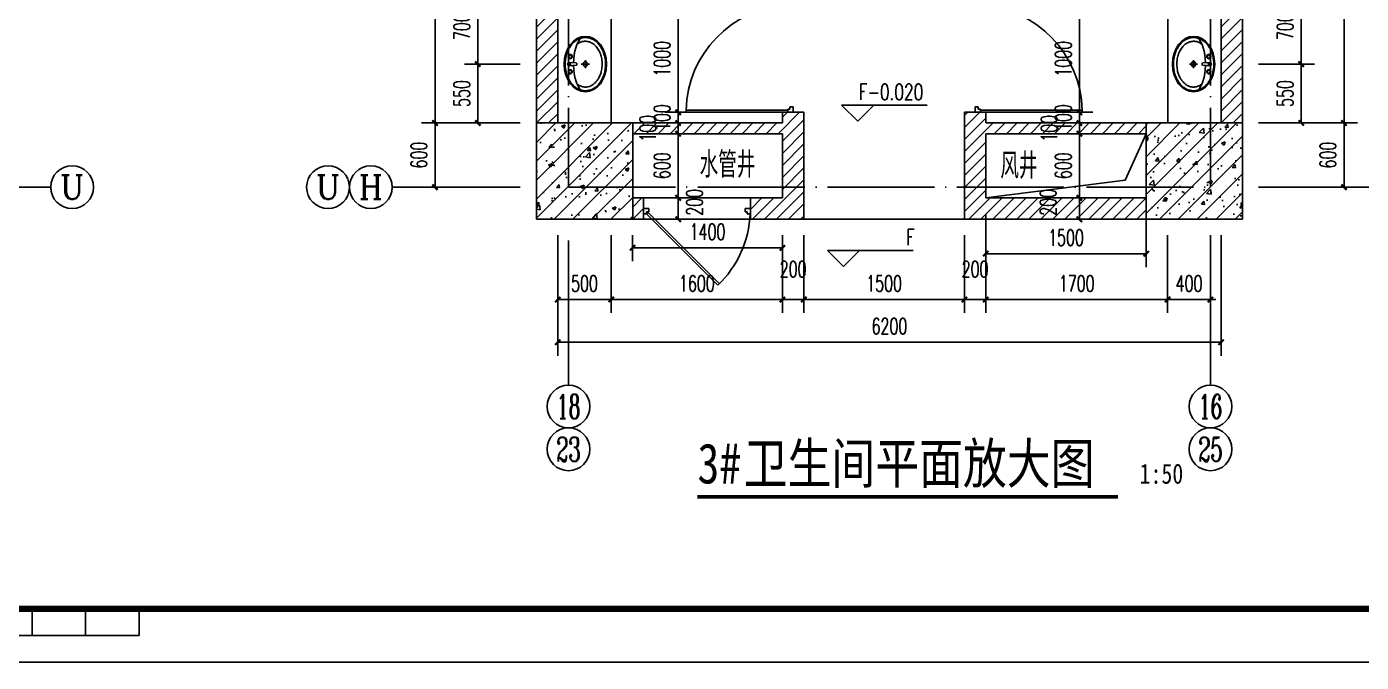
# Model space of a CAD drawing. Extents: x 307762 to 522490, y -326758 to -245675.
# Drawn here: x 348908 to 361381, y -323647 to -317706 of the extents above; entities that cross this region are included whole.
import ezdxf
from ezdxf.enums import TextEntityAlignment as Align

# ---------------------------------------------------------------- set-up
doc = ezdxf.new("R2010")
doc.units = 0
doc.header["$LTSCALE"] = 1000
doc.header["$MEASUREMENT"] = 0
doc.linetypes.add('DOTE', pattern=[2.42, 2, -0.2, 0.02, -0.2])
doc.layers.get('0').update_dxf_attribs({"linetype": 'CONTINUOUS'})
doc.layers.get('Defpoints').update_dxf_attribs({"color": 6, "linetype": 'CONTINUOUS'})
for name, color, linetype in [('A-卫生间', 173, 'CONTINUOUS'), ('A-墙线', 2, 'CONTINUOUS'), ('A-门', 167, 'CONTINUOUS'), ('AXIS', 3, 'CONTINUOUS'), ('AXIS_TEXT', 7, 'CONTINUOUS'), ('COLUMN', 2, 'CONTINUOUS'), ('DIM_ELEV', 3, 'CONTINUOUS'), ('DIM_SYMB', 3, 'CONTINUOUS'), ('DOTE', 1, 'DOTE'), ('PUB_DIM', 3, 'CONTINUOUS'), ('PUB_HATCH', 250, 'CONTINUOUS'), ('PUB_TEXT', 7, 'CONTINUOUS'), ('图框', 85, 'CONTINUOUS'), ('洞口线', 207, 'CONTINUOUS')]:
    doc.layers.add(name, color=color, linetype=linetype)
doc.styles.add('_TCH_AXIS', font='COMPLEX', dxfattribs={"bigfont": 'GBCBIG'})
doc.styles.add('_TCH_DIM', font='SIMPLEX', dxfattribs={"bigfont": 'GBCBIG'})
doc.styles.add('COMPLEX', font='COMPLEX')
doc.styles.add('DIM_FONT', font='SIMPLEX.shx', dxfattribs={"width": 0.65})
doc.styles.add('HT', font='simhei.ttf', dxfattribs={"width": 0.8})
doc.dimstyles.new('DIMN50', dxfattribs={"dimscale": 0.5, "dimtxt": 300, "dimasz": 100, "dimexe": 250, "dimexo": 300, "dimgap": 150, "dimtad": 1, "dimdec": 0, "dimzin": 0, "dimdsep": 46, "dimtxsty": 'DIM_FONT', "dimblk": 'ARCHTICK', "dimcen": 0.09, "dimclrt": 7, "dimazin": 2, "dimtfac": 1, "dimtdec": 0, "dimtix": 1, "dimtmove": 2, "dimatfit": 3, "dimfxl": 0, "dimtolj": 1, "dimtzin": 0, "dimarcsym": 0})
pattern_1 = [(45, (0, 0), (-88.388348, 88.388348), []), (50, (0, 0), (358.6301, -31.37607), [37.5, -412.5]), (355, (0, 0), (-69.37567, 376.09607), [30, -330]), (100.4514, (29.9, -2.6), (289.2547, 344.71977), [31.8701, -350.57106]), (46.1842, (0, 100), (533.62052, -82.7595), [56.25, -618.75]), (96.6356, (44.47, 93.1), (467.33135, 487.05894), [47.80514, -525.8565]), (351.1842, (0, 100), (467.331, 487.0593), [45, -495]), (21, (50, 75), (298.45353, -201.30945), [37.5, -412.5]), (326, (50, 75), (121.65767, 362.57502), [30, -330]), (71.4514, (74.87, 58.22), (420.11131, 161.26525), [31.8701, -350.57106]), (37.5, (0, 0), (6.079928, 166.446927), [0, -326, 0, -335, 0, -331.25]), (7.5, (0, 0), (131.53477, 197.205856), [0, -191, 0, -318.5, 0, -126.25]), (327.5, (-111.5, 0), (266.911218, -11.277436), [0, -125, 0, -390, 0, -517.5]), (317.5, (-161.5, 0), (291.59308, 50.05249), [0, -162.5, 0, -259, 0, -367.5])]

# ---------------------------------------------------------------- blocks, each defined once
blk = doc.blocks.new('m1000')
at = {"layer": 'A-墙线'}
for p, q in [((0, 0), (0, 200)), ((1000, 0), (1000, 200))]:
    blk.add_line(p, q, dxfattribs=at)
at = {"layer": 'A-门'}
for p, q in [((0, 1100), (0, 100)), ((0, 1100), (20, 1100)), ((20, 1100), (20, 150)), ((0, 150), (30, 150)), ((30, 150), (30, 130)), ((30, 130), (50, 130)), ((50, 130), (50, 100)), ((950, 130), (950, 100)), ((970, 130), (950, 130)), ((970, 150), (970, 130)), ((1000, 150), (970, 150)), ((1000, 150), (1000, 100)), ((0, 100), (50, 100)), ((1000, 100), (950, 100))]:
    blk.add_line(p, q, dxfattribs=at)
blk.add_arc((0, 100), 1000, 2.866, 88.854, dxfattribs=at)
blk = doc.blocks.new('手盆')
at = {"layer": 'A-卫生间'}
for p, q in [((113, 12), (46, 16)), ((160, 0), (235, 0)), ((198, -37), (198, 38)), ((113, -11), (46, -16))]:
    blk.add_line(p, q, dxfattribs=at)
for centre, major_axis, ratio, start_param, end_param in [((198, 0), (0, 259), 0.763797, 3.141593, 9.424778), ((194, 0), (0, 259), 0.413212, 0.351725, 1.519021), ((106, 0), (0, 13.9), 0.9, 3.760941, 5.663837), ((194, 0), (0, 259), 0.413212, 1.620217, 2.789865)]:
    blk.add_ellipse(centre, major_axis=major_axis, ratio=ratio, start_param=start_param, end_param=end_param, dxfattribs=at)
for centre, major_axis in [((46, 0), (0, 15.8)), ((56, 71), (0, 20.6)), ((56, 71), (0, 15.6)), ((198, 0), (0, 23.4)), ((56, -71), (0, 20.6)), ((56, -71), (0, 15.6))]:
    blk.add_ellipse(centre, major_axis=major_axis, ratio=0.9, dxfattribs=at)
for points, knots in [([(198, -249), (204, -249), (211, -249), (228, -246), (239, -243), (260, -236), (270, -231), (290, -218), (299, -211), (317, -194), (325, -185), (340, -164), (347, -153), (360, -129), (365, -116), (374, -90), (378, -76), (383, -48), (385, -34), (387, -5), (387, 9), (385, 38), (383, 52), (377, 80), (373, 94), (364, 120), (358, 133), (345, 156), (338, 167), (323, 187), (314, 197), (296, 213), (287, 220), (267, 232), (257, 237), (236, 244), (225, 247), (204, 249), (193, 249), (171, 247), (161, 245), (140, 237), (129, 232), (110, 221), (100, 213), (82, 197), (74, 188), (58, 168), (51, 157), (38, 133), (32, 121), (23, 95), (19, 81), (13, 53), (11, 39), (9, 10), (9, -4), (10, -33), (12, -47), (18, -75), (21, -89), (30, -115), (36, -128), (48, -152), (55, -163), (70, -184), (78, -193), (96, -210), (105, -218), (125, -230), (135, -235), (156, -243), (167, -246), (184, -249), (191, -249), (198, -249)], [0, 0, 0, 0, 0.105369, 0.105369, 0.278747, 0.278747, 0.452125, 0.452125, 0.625504, 0.625504, 0.798882, 0.798882, 0.97226, 0.97226, 1.145639, 1.145639, 1.319017, 1.319017, 1.492395, 1.492395, 1.665774, 1.665774, 1.839152, 1.839152, 2.01253, 2.01253, 2.185909, 2.185909, 2.359287, 2.359287, 2.532665, 2.532665, 2.706044, 2.706044, 2.879422, 2.879422, 3.0528, 3.0528, 3.226179, 3.226179, 3.399557, 3.399557, 3.572935, 3.572935, 3.746313, 3.746313, 3.919692, 3.919692, 4.09307, 4.09307, 4.266448, 4.266448, 4.439827, 4.439827, 4.613205, 4.613205, 4.786583, 4.786583, 4.959962, 4.959962, 5.13334, 5.13334, 5.306718, 5.306718, 5.480097, 5.480097, 5.653475, 5.653475, 5.826853, 5.826853, 6.000232, 6.000232, 6.17361, 6.17361, 6.283185, 6.283185, 6.283185, 6.283185]), ([(119, -185), (121, -187), (123, -188), (130, -193), (135, -196), (146, -202), (152, -205), (163, -209), (169, -210), (180, -213), (186, -214), (194, -214), (196, -214), (198, -214), (204, -214), (209, -214), (222, -212), (229, -210), (241, -206), (245, -204), (254, -200), (259, -197), (269, -191), (275, -187), (286, -178), (291, -173), (300, -162), (304, -158), (314, -145), (319, -137), (327, -123), (329, -118), (334, -107), (336, -101), (341, -89), (343, -83), (346, -71), (348, -64), (351, -49), (352, -40), (354, -22), (355, -13), (355, 5), (355, 14), (354, 32), (352, 41), (349, 58), (348, 66), (343, 81), (341, 89), (335, 104), (332, 111), (326, 125), (322, 132), (314, 144), (310, 150), (301, 162), (296, 167), (287, 177), (281, 181), (272, 189), (267, 192), (256, 199), (250, 202), (238, 207), (233, 209), (223, 211), (217, 212), (205, 214), (198, 214), (186, 213), (181, 213), (171, 211), (166, 210), (151, 205), (141, 200), (128, 191), (123, 188), (119, 185)], [5.740897, 5.740897, 5.740897, 5.740897, 5.780874, 5.780874, 5.896829, 5.896829, 6.012784, 6.012784, 6.128739, 6.128739, 6.240697, 6.240697, 6.283185, 6.283185, 6.283185, 6.399826, 6.399826, 6.5409, 6.5409, 6.634, 6.634, 6.7271, 6.7271, 6.852188, 6.852188, 6.977276, 6.977276, 7.077377, 7.077377, 7.229977, 7.229977, 7.317389, 7.317389, 7.404801, 7.404801, 7.497094, 7.497094, 7.589386, 7.589386, 7.712334, 7.712334, 7.835281, 7.835281, 7.958228, 7.958228, 8.081175, 8.081175, 8.194983, 8.194983, 8.30879, 8.30879, 8.422598, 8.422598, 8.537599, 8.537599, 8.6526, 8.6526, 8.767602, 8.767602, 8.884432, 8.884432, 8.982435, 8.982435, 9.119467, 9.119467, 9.224191, 9.224191, 9.328914, 9.328914, 9.470087, 9.470087, 9.571187, 9.571187, 9.672288, 9.672288, 9.874489, 9.874489, 9.967059, 9.967059, 9.967059, 9.967059])]:
    blk.add_open_spline(points, degree=3, knots=knots, dxfattribs=at)
blk.add_point((46, 0), dxfattribs=at)
blk = doc.blocks.new('bfm01')
at = {"layer": 'A-墙线'}
for p, q in [((-200, 0), (0, 0)), ((-200, -1000), (0, -1000))]:
    blk.add_line(p, q, dxfattribs=at)
at = {"layer": 'A-门'}
for p, q in [((-200, -1000), (-200, 0)), ((-100, 0), (-100, -50)), ((-70, -50), (-100, -50)), ((-50, -30), (-70, -30)), ((-70, -30), (-70, -50)), ((-64, -44), (-50, -30)), ((-64, -44), (603, -711)), ((-50, 0), (-50, -30)), ((-50, -30), (617, -697)), ((0, 0), (0, -1000)), ((-70, -950), (-100, -950)), ((-100, -1000), (-100, -950)), ((-70, -970), (-70, -950)), ((-50, -970), (-70, -970)), ((-50, -1000), (-50, -970)), ((-50, -1000), (-100, -1000))]:
    blk.add_line(p, q, dxfattribs=at)
blk.add_arc((-100, 0), 1000, 272.866, 315.8103, dxfattribs=at)
blk = doc.blocks.new('TJAD_TK_A1')
at = {"layer": '图框'}
for p, q in [((950.88, 361.45), (950.88, 366.45)), ((960.88, 361.45), (960.88, 366.45)), ((970.88, 361.45), (970.88, 366.45)), ((870.88, 361.45), (970.88, 361.45)), ((500.38, 356.45), (1341.38, 356.45))]:
    blk.add_line(p, q, dxfattribs=at)
at = {"layer": '图框', "const_width": 1.2}
blk.add_lwpolyline([(1331.38, 940.45), (525.38, 940.45), (525.38, 366.45), (1331.38, 366.45)], close=True, dxfattribs=at)
blk = doc.blocks.new('_ArchTick')
at = {"color": 0, "linetype": 'ByBlock', "const_width": 0.4}
blk.add_lwpolyline([(-0.5, -0.5), (0.5, 0.5)], dxfattribs=at)
blk = doc.blocks.new('*D310')
at = {"layer": 'Defpoints', "color": 0}
for p in [(357871, -319306), (359371, -319306), (359371, -319828)]:
    blk.add_point(p, dxfattribs=at)
at = {"layer": 'PUB_DIM', "color": 0, "lineweight": -2}
for p, q in [((357871, -319456), (357871, -319953)), ((359371, -319456), (359371, -319953)), ((357871, -319828), (359371, -319828))]:
    blk.add_line(p, q, dxfattribs=at)
at = {"layer": 'PUB_DIM', "color": 0, "lineweight": -2, "xscale": 50, "yscale": 50, "zscale": 50, "rotation": 180}
blk.add_blockref('_ArchTick', (357871, -319828), dxfattribs=at)
at = {"layer": 'PUB_DIM', "color": 0, "lineweight": -2, "xscale": 50, "yscale": 50, "zscale": 50}
blk.add_blockref('_ArchTick', (359371, -319828), dxfattribs=at)
at = {"layer": 'PUB_DIM', "color": 7, "insert": (358621, -319678), "char_height": 150, "attachment_point": 5, "style": 'DIM_FONT'}
blk.add_mtext('\\A1;1500', dxfattribs=at)
blk = doc.blocks.new('*D311')
at = {"layer": 'Defpoints', "color": 0}
for p in [(354571, -319506), (355971, -319506), (355971, -319773)]:
    blk.add_point(p, dxfattribs=at)
at = {"layer": 'PUB_DIM', "color": 0, "lineweight": -2}
for p, q in [((354571, -319656), (354571, -319898)), ((355971, -319656), (355971, -319898)), ((354571, -319773), (355971, -319773))]:
    blk.add_line(p, q, dxfattribs=at)
at = {"layer": 'PUB_DIM', "color": 0, "lineweight": -2, "xscale": 50, "yscale": 50, "zscale": 50, "rotation": 180}
blk.add_blockref('_ArchTick', (354571, -319773), dxfattribs=at)
at = {"layer": 'PUB_DIM', "color": 0, "lineweight": -2, "xscale": 50, "yscale": 50, "zscale": 50}
blk.add_blockref('_ArchTick', (355971, -319773), dxfattribs=at)
at = {"layer": 'PUB_DIM', "color": 7, "insert": (355271, -319623), "char_height": 150, "attachment_point": 5, "style": 'DIM_FONT'}
blk.add_mtext('\\A1;1400', dxfattribs=at)
blk = doc.blocks.new('*D324')
at = {"layer": 'AXIS', "color": 0, "lineweight": -2}
for p, q in [((353521, -317356), (352999, -317356)), ((353124, -318056), (353124, -317356)), ((353521, -318056), (352999, -318056))]:
    blk.add_line(p, q, dxfattribs=at)
at = {"layer": 'Defpoints', "color": 0}
for p in [(353124, -317356), (353671, -317356), (353671, -318056)]:
    blk.add_point(p, dxfattribs=at)
at = {"layer": 'AXIS', "color": 0, "lineweight": -2, "xscale": 50, "yscale": 50, "zscale": 50}
for p, rotation in [((353124, -317356), 90), ((353124, -318056), 270)]:
    blk.add_blockref('_ArchTick', p, dxfattribs=dict(at, rotation=rotation))
at = {"layer": 'AXIS', "color": 7, "insert": (352974, -317706), "char_height": 150, "attachment_point": 5, "rotation": 90, "style": 'DIM_FONT'}
blk.add_mtext('\\A1;700', dxfattribs=at)
blk = doc.blocks.new('*D325')
at = {"layer": 'AXIS', "color": 0, "lineweight": -2}
for p, q in [((353521, -318056), (352999, -318056)), ((353124, -318606), (353124, -318056)), ((353521, -318606), (352999, -318606))]:
    blk.add_line(p, q, dxfattribs=at)
at = {"layer": 'Defpoints', "color": 0}
for p in [(353124, -318056), (353671, -318056), (353671, -318606)]:
    blk.add_point(p, dxfattribs=at)
at = {"layer": 'AXIS', "color": 0, "lineweight": -2, "xscale": 50, "yscale": 50, "zscale": 50}
for p, rotation in [((353124, -318056), 90), ((353124, -318606), 270)]:
    blk.add_blockref('_ArchTick', p, dxfattribs=dict(at, rotation=rotation))
at = {"layer": 'AXIS', "color": 7, "insert": (352974, -318331), "char_height": 150, "attachment_point": 5, "rotation": 90, "style": 'DIM_FONT'}
blk.add_mtext('\\A1;550', dxfattribs=at)
blk = doc.blocks.new('*D445')
at = {"layer": 'Defpoints', "color": 0}
for p in [(354996, -319306), (355971, -319306), (355971, -319506)]:
    blk.add_point(p, dxfattribs=at)
at = {"layer": 'PUB_DIM', "color": 0, "lineweight": -2}
for p, q in [((355821, -319306), (354871, -319306)), ((354996, -319506), (354996, -319306)), ((355821, -319506), (354871, -319506))]:
    blk.add_line(p, q, dxfattribs=at)
at = {"layer": 'PUB_DIM', "color": 0, "lineweight": -2, "xscale": 50, "yscale": 50, "zscale": 50}
for p, rotation in [((354996, -319306), 90), ((354996, -319506), 270)]:
    blk.add_blockref('_ArchTick', p, dxfattribs=dict(at, rotation=rotation))
at = {"layer": 'PUB_DIM', "color": 7, "insert": (355149, -319348), "char_height": 150, "attachment_point": 5, "rotation": 90, "style": 'DIM_FONT'}
blk.add_mtext('\\A1;200', dxfattribs=at)
blk = doc.blocks.new('*D446')
at = {"layer": 'Defpoints', "color": 0}
for p in [(354996, -318706), (355971, -318706), (355971, -319306)]:
    blk.add_point(p, dxfattribs=at)
at = {"layer": 'PUB_DIM', "color": 0, "lineweight": -2}
for p, q in [((355821, -318706), (354871, -318706)), ((354996, -319306), (354996, -318706)), ((355821, -319306), (354871, -319306))]:
    blk.add_line(p, q, dxfattribs=at)
at = {"layer": 'PUB_DIM', "color": 0, "lineweight": -2, "xscale": 50, "yscale": 50, "zscale": 50}
for p, rotation in [((354996, -318706), 90), ((354996, -319306), 270)]:
    blk.add_blockref('_ArchTick', p, dxfattribs=dict(at, rotation=rotation))
at = {"layer": 'PUB_DIM', "color": 7, "insert": (354846, -319006), "char_height": 150, "attachment_point": 5, "rotation": 90, "style": 'DIM_FONT'}
blk.add_mtext('\\A1;600', dxfattribs=at)
blk = doc.blocks.new('*D447')
at = {"layer": 'Defpoints', "color": 0}
for p in [(354996, -318606), (355971, -318606), (355971, -318706)]:
    blk.add_point(p, dxfattribs=at)
at = {"layer": 'PUB_DIM', "color": 0, "lineweight": -2}
for p, q in [((355821, -318606), (354871, -318606)), ((354996, -318606), (354996, -318556)), ((354996, -318706), (354996, -318606)), ((355821, -318706), (354871, -318706)), ((354996, -318706), (354996, -318756))]:
    blk.add_line(p, q, dxfattribs=at)
at = {"layer": 'PUB_DIM', "color": 0, "lineweight": -2, "xscale": 50, "yscale": 50, "zscale": 50}
for p, rotation in [((354996, -318606), 270), ((354996, -318706), 90)]:
    blk.add_blockref('_ArchTick', p, dxfattribs=dict(at, rotation=rotation))
at = {"layer": 'PUB_DIM', "color": 7, "insert": (354713, -318656), "char_height": 150, "attachment_point": 5, "rotation": 90, "style": 'DIM_FONT'}
blk.add_mtext('\\A1;100', dxfattribs=at)
blk = doc.blocks.new('*D448')
at = {"layer": 'Defpoints', "color": 0}
for p in [(354996, -318506), (355971, -318506), (355971, -318606)]:
    blk.add_point(p, dxfattribs=at)
at = {"layer": 'PUB_DIM', "color": 0, "lineweight": -2}
for p, q in [((355821, -318506), (354871, -318506)), ((354996, -318506), (354996, -318456)), ((354996, -318606), (354996, -318506)), ((355821, -318606), (354871, -318606)), ((354996, -318606), (354996, -318656))]:
    blk.add_line(p, q, dxfattribs=at)
at = {"layer": 'PUB_DIM', "color": 0, "lineweight": -2, "xscale": 50, "yscale": 50, "zscale": 50}
for p, rotation in [((354996, -318506), 270), ((354996, -318606), 90)]:
    blk.add_blockref('_ArchTick', p, dxfattribs=dict(at, rotation=rotation))
at = {"layer": 'PUB_DIM', "color": 7, "insert": (354846, -318556), "char_height": 150, "attachment_point": 5, "rotation": 90, "style": 'DIM_FONT'}
blk.add_mtext('\\A1;100', dxfattribs=at)
blk = doc.blocks.new('*D449')
at = {"layer": 'Defpoints', "color": 0}
for p in [(354996, -317506), (355971, -317506), (355971, -318506)]:
    blk.add_point(p, dxfattribs=at)
at = {"layer": 'PUB_DIM', "color": 0, "lineweight": -2}
for p, q in [((355821, -317506), (354871, -317506)), ((354996, -318506), (354996, -317506)), ((355821, -318506), (354871, -318506))]:
    blk.add_line(p, q, dxfattribs=at)
at = {"layer": 'PUB_DIM', "color": 0, "lineweight": -2, "xscale": 50, "yscale": 50, "zscale": 50}
for p, rotation in [((354996, -317506), 90), ((354996, -318506), 270)]:
    blk.add_blockref('_ArchTick', p, dxfattribs=dict(at, rotation=rotation))
at = {"layer": 'PUB_DIM', "color": 7, "insert": (354846, -318006), "char_height": 150, "attachment_point": 5, "rotation": 90, "style": 'DIM_FONT'}
blk.add_mtext('\\A1;1000', dxfattribs=at)
blk = doc.blocks.new('*D458')
at = {"layer": 'Defpoints', "color": 0}
for p in [(357871, -319306), (358746, -319306), (357871, -319506)]:
    blk.add_point(p, dxfattribs=at)
at = {"layer": 'PUB_DIM', "color": 0, "lineweight": -2}
for p, q in [((358021, -319306), (358871, -319306)), ((358746, -319506), (358746, -319306)), ((358021, -319506), (358871, -319506))]:
    blk.add_line(p, q, dxfattribs=at)
at = {"layer": 'PUB_DIM', "color": 0, "lineweight": -2, "xscale": 50, "yscale": 50, "zscale": 50}
for p, rotation in [((358746, -319306), 90), ((358746, -319506), 270)]:
    blk.add_blockref('_ArchTick', p, dxfattribs=dict(at, rotation=rotation))
at = {"layer": 'PUB_DIM', "color": 7, "insert": (358453, -319348), "char_height": 150, "attachment_point": 5, "rotation": 90, "style": 'DIM_FONT'}
blk.add_mtext('\\A1;200', dxfattribs=at)
blk = doc.blocks.new('*D459')
at = {"layer": 'Defpoints', "color": 0}
for p in [(357871, -318706), (358746, -318706), (357871, -319306)]:
    blk.add_point(p, dxfattribs=at)
at = {"layer": 'PUB_DIM', "color": 0, "lineweight": -2}
for p, q in [((358021, -318706), (358871, -318706)), ((358746, -319306), (358746, -318706)), ((358021, -319306), (358871, -319306))]:
    blk.add_line(p, q, dxfattribs=at)
at = {"layer": 'PUB_DIM', "color": 0, "lineweight": -2, "xscale": 50, "yscale": 50, "zscale": 50}
for p, rotation in [((358746, -318706), 90), ((358746, -319306), 270)]:
    blk.add_blockref('_ArchTick', p, dxfattribs=dict(at, rotation=rotation))
at = {"layer": 'PUB_DIM', "color": 7, "insert": (358596, -319006), "char_height": 150, "attachment_point": 5, "rotation": 90, "style": 'DIM_FONT'}
blk.add_mtext('\\A1;600', dxfattribs=at)
blk = doc.blocks.new('*D460')
at = {"layer": 'Defpoints', "color": 0}
for p in [(357871, -318606), (358746, -318606), (357871, -318706)]:
    blk.add_point(p, dxfattribs=at)
at = {"layer": 'PUB_DIM', "color": 0, "lineweight": -2}
for p, q in [((358021, -318606), (358871, -318606)), ((358746, -318606), (358746, -318556)), ((358746, -318706), (358746, -318606)), ((358021, -318706), (358871, -318706)), ((358746, -318706), (358746, -318756))]:
    blk.add_line(p, q, dxfattribs=at)
at = {"layer": 'PUB_DIM', "color": 0, "lineweight": -2, "xscale": 50, "yscale": 50, "zscale": 50}
for p, rotation in [((358746, -318606), 270), ((358746, -318706), 90)]:
    blk.add_blockref('_ArchTick', p, dxfattribs=dict(at, rotation=rotation))
at = {"layer": 'PUB_DIM', "color": 7, "insert": (358463, -318656), "char_height": 150, "attachment_point": 5, "rotation": 90, "style": 'DIM_FONT'}
blk.add_mtext('\\A1;100', dxfattribs=at)
blk = doc.blocks.new('*D461')
at = {"layer": 'Defpoints', "color": 0}
for p in [(357871, -318506), (358746, -318506), (357871, -318606)]:
    blk.add_point(p, dxfattribs=at)
at = {"layer": 'PUB_DIM', "color": 0, "lineweight": -2}
for p, q in [((358021, -318506), (358871, -318506)), ((358746, -318506), (358746, -318456)), ((358746, -318606), (358746, -318506)), ((358021, -318606), (358871, -318606)), ((358746, -318606), (358746, -318656))]:
    blk.add_line(p, q, dxfattribs=at)
at = {"layer": 'PUB_DIM', "color": 0, "lineweight": -2, "xscale": 50, "yscale": 50, "zscale": 50}
for p, rotation in [((358746, -318506), 270), ((358746, -318606), 90)]:
    blk.add_blockref('_ArchTick', p, dxfattribs=dict(at, rotation=rotation))
at = {"layer": 'PUB_DIM', "color": 7, "insert": (358596, -318556), "char_height": 150, "attachment_point": 5, "rotation": 90, "style": 'DIM_FONT'}
blk.add_mtext('\\A1;100', dxfattribs=at)
blk = doc.blocks.new('*D462')
at = {"layer": 'Defpoints', "color": 0}
for p in [(357871, -317506), (358746, -317506), (357871, -318506)]:
    blk.add_point(p, dxfattribs=at)
at = {"layer": 'PUB_DIM', "color": 0, "lineweight": -2}
for p, q in [((358021, -317506), (358871, -317506)), ((358746, -318506), (358746, -317506)), ((358021, -318506), (358871, -318506))]:
    blk.add_line(p, q, dxfattribs=at)
at = {"layer": 'PUB_DIM', "color": 0, "lineweight": -2, "xscale": 50, "yscale": 50, "zscale": 50}
for p, rotation in [((358746, -317506), 90), ((358746, -318506), 270)]:
    blk.add_blockref('_ArchTick', p, dxfattribs=dict(at, rotation=rotation))
at = {"layer": 'PUB_DIM', "color": 7, "insert": (358596, -318006), "char_height": 150, "attachment_point": 5, "rotation": 90, "style": 'DIM_FONT'}
blk.add_mtext('\\A1;1000', dxfattribs=at)
blk = doc.blocks.new('*D742')
at = {"layer": 'AXIS', "color": 0, "lineweight": -2}
for p, q in [((359571, -319656), (359571, -320381)), ((359971, -319656), (359971, -320381)), ((359571, -320256), (359521, -320256)), ((359571, -320256), (359971, -320256)), ((359971, -320256), (360021, -320256))]:
    blk.add_line(p, q, dxfattribs=at)
at = {"layer": 'Defpoints', "color": 0}
for p in [(359571, -319506), (359971, -319506), (359971, -320256)]:
    blk.add_point(p, dxfattribs=at)
at = {"layer": 'AXIS', "color": 0, "lineweight": -2, "xscale": 50, "yscale": 50, "zscale": 50}
blk.add_blockref('_ArchTick', (359571, -320256), dxfattribs=at)
at = {"layer": 'AXIS', "color": 0, "lineweight": -2, "xscale": 50, "yscale": 50, "zscale": 50, "rotation": 180}
blk.add_blockref('_ArchTick', (359971, -320256), dxfattribs=at)
at = {"layer": 'AXIS', "color": 7, "insert": (359771, -320106), "char_height": 150, "attachment_point": 5, "style": 'DIM_FONT'}
blk.add_mtext('\\A1;400', dxfattribs=at)
blk = doc.blocks.new('*D743')
at = {"layer": 'AXIS', "color": 0, "lineweight": -2}
for p, q in [((357871, -319656), (357871, -320381)), ((359571, -319656), (359571, -320381)), ((357871, -320256), (359571, -320256))]:
    blk.add_line(p, q, dxfattribs=at)
at = {"layer": 'Defpoints', "color": 0}
for p in [(357871, -319506), (359571, -319506), (359571, -320256)]:
    blk.add_point(p, dxfattribs=at)
at = {"layer": 'AXIS', "color": 0, "lineweight": -2, "xscale": 50, "yscale": 50, "zscale": 50, "rotation": 180}
blk.add_blockref('_ArchTick', (357871, -320256), dxfattribs=at)
at = {"layer": 'AXIS', "color": 0, "lineweight": -2, "xscale": 50, "yscale": 50, "zscale": 50}
blk.add_blockref('_ArchTick', (359571, -320256), dxfattribs=at)
at = {"layer": 'AXIS', "color": 7, "insert": (358721, -320106), "char_height": 150, "attachment_point": 5, "style": 'DIM_FONT'}
blk.add_mtext('\\A1;1700', dxfattribs=at)
blk = doc.blocks.new('*D744')
at = {"layer": 'AXIS', "color": 0, "lineweight": -2}
for p, q in [((357671, -319656), (357671, -320381)), ((357871, -319656), (357871, -320381)), ((357671, -320256), (357871, -320256))]:
    blk.add_line(p, q, dxfattribs=at)
at = {"layer": 'Defpoints', "color": 0}
for p in [(357671, -319506), (357871, -319506), (357871, -320256)]:
    blk.add_point(p, dxfattribs=at)
at = {"layer": 'AXIS', "color": 0, "lineweight": -2, "xscale": 50, "yscale": 50, "zscale": 50, "rotation": 180}
blk.add_blockref('_ArchTick', (357671, -320256), dxfattribs=at)
at = {"layer": 'AXIS', "color": 0, "lineweight": -2, "xscale": 50, "yscale": 50, "zscale": 50}
blk.add_blockref('_ArchTick', (357871, -320256), dxfattribs=at)
at = {"layer": 'AXIS', "color": 7, "insert": (357771, -319972), "char_height": 150, "attachment_point": 5, "style": 'DIM_FONT'}
blk.add_mtext('\\A1;200', dxfattribs=at)
blk = doc.blocks.new('*D745')
at = {"layer": 'AXIS', "color": 0, "lineweight": -2}
for p, q in [((356171, -319656), (356171, -320381)), ((357671, -319656), (357671, -320381)), ((356171, -320256), (357671, -320256))]:
    blk.add_line(p, q, dxfattribs=at)
at = {"layer": 'Defpoints', "color": 0}
for p in [(356171, -319506), (357671, -319506), (357671, -320256)]:
    blk.add_point(p, dxfattribs=at)
at = {"layer": 'AXIS', "color": 0, "lineweight": -2, "xscale": 50, "yscale": 50, "zscale": 50, "rotation": 180}
blk.add_blockref('_ArchTick', (356171, -320256), dxfattribs=at)
at = {"layer": 'AXIS', "color": 0, "lineweight": -2, "xscale": 50, "yscale": 50, "zscale": 50}
blk.add_blockref('_ArchTick', (357671, -320256), dxfattribs=at)
at = {"layer": 'AXIS', "color": 7, "insert": (356921, -320106), "char_height": 150, "attachment_point": 5, "style": 'DIM_FONT'}
blk.add_mtext('\\A1;1500', dxfattribs=at)
blk = doc.blocks.new('*D746')
at = {"layer": 'AXIS', "color": 0, "lineweight": -2}
for p, q in [((355971, -319656), (355971, -320381)), ((356171, -319656), (356171, -320381)), ((355971, -320256), (356171, -320256))]:
    blk.add_line(p, q, dxfattribs=at)
at = {"layer": 'Defpoints', "color": 0}
for p in [(355971, -319506), (356171, -319506), (356171, -320256)]:
    blk.add_point(p, dxfattribs=at)
at = {"layer": 'AXIS', "color": 0, "lineweight": -2, "xscale": 50, "yscale": 50, "zscale": 50, "rotation": 180}
blk.add_blockref('_ArchTick', (355971, -320256), dxfattribs=at)
at = {"layer": 'AXIS', "color": 0, "lineweight": -2, "xscale": 50, "yscale": 50, "zscale": 50}
blk.add_blockref('_ArchTick', (356171, -320256), dxfattribs=at)
at = {"layer": 'AXIS', "color": 7, "insert": (356071, -319972), "char_height": 150, "attachment_point": 5, "style": 'DIM_FONT'}
blk.add_mtext('\\A1;200', dxfattribs=at)
blk = doc.blocks.new('*D747')
at = {"layer": 'AXIS', "color": 0, "lineweight": -2}
for p, q in [((354371, -319656), (354371, -320381)), ((355971, -319656), (355971, -320381)), ((354371, -320256), (355971, -320256))]:
    blk.add_line(p, q, dxfattribs=at)
at = {"layer": 'Defpoints', "color": 0}
for p in [(354371, -319506), (355971, -319506), (355971, -320256)]:
    blk.add_point(p, dxfattribs=at)
at = {"layer": 'AXIS', "color": 0, "lineweight": -2, "xscale": 50, "yscale": 50, "zscale": 50, "rotation": 180}
blk.add_blockref('_ArchTick', (354371, -320256), dxfattribs=at)
at = {"layer": 'AXIS', "color": 0, "lineweight": -2, "xscale": 50, "yscale": 50, "zscale": 50}
blk.add_blockref('_ArchTick', (355971, -320256), dxfattribs=at)
at = {"layer": 'AXIS', "color": 7, "insert": (355171, -320106), "char_height": 150, "attachment_point": 5, "style": 'DIM_FONT'}
blk.add_mtext('\\A1;1600', dxfattribs=at)
blk = doc.blocks.new('*D748')
at = {"layer": 'AXIS', "color": 0, "lineweight": -2}
for p, q in [((353871, -319656), (353871, -320381)), ((354371, -319656), (354371, -320381)), ((353871, -320256), (354371, -320256))]:
    blk.add_line(p, q, dxfattribs=at)
at = {"layer": 'Defpoints', "color": 0}
for p in [(353871, -319506), (354371, -319506), (354371, -320256)]:
    blk.add_point(p, dxfattribs=at)
at = {"layer": 'AXIS', "color": 0, "lineweight": -2, "xscale": 50, "yscale": 50, "zscale": 50, "rotation": 180}
blk.add_blockref('_ArchTick', (353871, -320256), dxfattribs=at)
at = {"layer": 'AXIS', "color": 0, "lineweight": -2, "xscale": 50, "yscale": 50, "zscale": 50}
blk.add_blockref('_ArchTick', (354371, -320256), dxfattribs=at)
at = {"layer": 'AXIS', "color": 7, "insert": (354121, -320106), "char_height": 150, "attachment_point": 5, "style": 'DIM_FONT'}
blk.add_mtext('\\A1;500', dxfattribs=at)
blk = doc.blocks.new('*D749')
at = {"layer": 'AXIS', "color": 0, "lineweight": -2}
for p, q in [((353871, -319656), (353871, -320781)), ((360071, -319656), (360071, -320781)), ((353871, -320656), (360071, -320656))]:
    blk.add_line(p, q, dxfattribs=at)
at = {"layer": 'Defpoints', "color": 0}
for p in [(353871, -319506), (360071, -319506), (360071, -320656)]:
    blk.add_point(p, dxfattribs=at)
at = {"layer": 'AXIS', "color": 0, "lineweight": -2, "xscale": 50, "yscale": 50, "zscale": 50, "rotation": 180}
blk.add_blockref('_ArchTick', (353871, -320656), dxfattribs=at)
at = {"layer": 'AXIS', "color": 0, "lineweight": -2, "xscale": 50, "yscale": 50, "zscale": 50}
blk.add_blockref('_ArchTick', (360071, -320656), dxfattribs=at)
at = {"layer": 'AXIS', "color": 7, "insert": (356971, -320506), "char_height": 150, "attachment_point": 5, "style": 'DIM_FONT'}
blk.add_mtext('\\A1;6200', dxfattribs=at)
blk = doc.blocks.new('*D754')
at = {"layer": 'AXIS', "color": 0, "lineweight": -2}
for p, q in [((360421, -317356), (360944, -317356)), ((360819, -318056), (360819, -317356)), ((360421, -318056), (360944, -318056))]:
    blk.add_line(p, q, dxfattribs=at)
at = {"layer": 'Defpoints', "color": 0}
for p in [(360271, -317356), (360819, -317356), (360271, -318056)]:
    blk.add_point(p, dxfattribs=at)
at = {"layer": 'AXIS', "color": 0, "lineweight": -2, "xscale": 50, "yscale": 50, "zscale": 50}
for p, rotation in [((360819, -317356), 90), ((360819, -318056), 270)]:
    blk.add_blockref('_ArchTick', p, dxfattribs=dict(at, rotation=rotation))
at = {"layer": 'AXIS', "color": 7, "insert": (360669, -317706), "char_height": 150, "attachment_point": 5, "rotation": 90, "style": 'DIM_FONT'}
blk.add_mtext('\\A1;700', dxfattribs=at)
blk = doc.blocks.new('*D755')
at = {"layer": 'AXIS', "color": 0, "lineweight": -2}
for p, q in [((360421, -318056), (360944, -318056)), ((360819, -318606), (360819, -318056)), ((360421, -318606), (360944, -318606))]:
    blk.add_line(p, q, dxfattribs=at)
at = {"layer": 'Defpoints', "color": 0}
for p in [(360271, -318056), (360819, -318056), (360271, -318606)]:
    blk.add_point(p, dxfattribs=at)
at = {"layer": 'AXIS', "color": 0, "lineweight": -2, "xscale": 50, "yscale": 50, "zscale": 50}
for p, rotation in [((360819, -318056), 90), ((360819, -318606), 270)]:
    blk.add_blockref('_ArchTick', p, dxfattribs=dict(at, rotation=rotation))
at = {"layer": 'AXIS', "color": 7, "insert": (360669, -318331), "char_height": 150, "attachment_point": 5, "rotation": 90, "style": 'DIM_FONT'}
blk.add_mtext('\\A1;550', dxfattribs=at)
blk = doc.blocks.new('*D757')
at = {"layer": 'AXIS', "color": 0, "lineweight": -2}
for p, q in [((360421, -311306), (361344, -311306)), ((361219, -318606), (361219, -311306)), ((360421, -318606), (361344, -318606))]:
    blk.add_line(p, q, dxfattribs=at)
at = {"layer": 'Defpoints', "color": 0}
for p in [(360271, -311306), (361219, -311306), (360271, -318606)]:
    blk.add_point(p, dxfattribs=at)
at = {"layer": 'AXIS', "color": 0, "lineweight": -2, "xscale": 50, "yscale": 50, "zscale": 50}
for p, rotation in [((361219, -311306), 90), ((361219, -318606), 270)]:
    blk.add_blockref('_ArchTick', p, dxfattribs=dict(at, rotation=rotation))
at = {"layer": 'AXIS', "color": 7, "insert": (361069, -314956), "char_height": 150, "attachment_point": 5, "rotation": 90, "style": 'DIM_FONT'}
blk.add_mtext('\\A1;7300', dxfattribs=at)
blk = doc.blocks.new('*D758')
at = {"layer": 'AXIS', "color": 0, "lineweight": -2}
for p, q in [((360421, -318606), (361344, -318606)), ((361219, -319206), (361219, -318606)), ((360421, -319206), (361344, -319206))]:
    blk.add_line(p, q, dxfattribs=at)
at = {"layer": 'Defpoints', "color": 0}
for p in [(360271, -318606), (361219, -318606), (360271, -319206)]:
    blk.add_point(p, dxfattribs=at)
at = {"layer": 'AXIS', "color": 0, "lineweight": -2, "xscale": 50, "yscale": 50, "zscale": 50}
for p, rotation in [((361219, -318606), 90), ((361219, -319206), 270)]:
    blk.add_blockref('_ArchTick', p, dxfattribs=dict(at, rotation=rotation))
at = {"layer": 'AXIS', "color": 7, "insert": (361069, -318906), "char_height": 150, "attachment_point": 5, "rotation": 90, "style": 'DIM_FONT'}
blk.add_mtext('\\A1;600', dxfattribs=at)
blk = doc.blocks.new('*D760')
at = {"layer": 'AXIS', "color": 0, "lineweight": -2}
for p, q in [((353521, -311306), (352599, -311306)), ((352724, -318606), (352724, -311306)), ((353521, -318606), (352599, -318606))]:
    blk.add_line(p, q, dxfattribs=at)
at = {"layer": 'Defpoints', "color": 0}
for p in [(352724, -311306), (353671, -311306), (353671, -318606)]:
    blk.add_point(p, dxfattribs=at)
at = {"layer": 'AXIS', "color": 0, "lineweight": -2, "xscale": 50, "yscale": 50, "zscale": 50}
for p, rotation in [((352724, -311306), 90), ((352724, -318606), 270)]:
    blk.add_blockref('_ArchTick', p, dxfattribs=dict(at, rotation=rotation))
at = {"layer": 'AXIS', "color": 7, "insert": (352574, -314956), "char_height": 150, "attachment_point": 5, "rotation": 90, "style": 'DIM_FONT'}
blk.add_mtext('\\A1;7300', dxfattribs=at)
blk = doc.blocks.new('*D761')
at = {"layer": 'AXIS', "color": 0, "lineweight": -2}
for p, q in [((353521, -318606), (352599, -318606)), ((352724, -319206), (352724, -318606)), ((353521, -319206), (352599, -319206))]:
    blk.add_line(p, q, dxfattribs=at)
at = {"layer": 'Defpoints', "color": 0}
for p in [(352724, -318606), (353671, -318606), (353671, -319206)]:
    blk.add_point(p, dxfattribs=at)
at = {"layer": 'AXIS', "color": 0, "lineweight": -2, "xscale": 50, "yscale": 50, "zscale": 50}
for p, rotation in [((352724, -318606), 90), ((352724, -319206), 270)]:
    blk.add_blockref('_ArchTick', p, dxfattribs=dict(at, rotation=rotation))
at = {"layer": 'AXIS', "color": 7, "insert": (352574, -318906), "char_height": 150, "attachment_point": 5, "rotation": 90, "style": 'DIM_FONT'}
blk.add_mtext('\\A1;600', dxfattribs=at)
blk = doc.blocks.new('_AXISO')
blk.add_circle((0, 0), 0.5)
at = {"layer": 'AXIS_TEXT', "style": 'COMPLEX', "width": 1.041667}
blk.add_attdef('A', text='', height=0.56, dxfattribs=at).set_placement((-0.25, -0.28), (0.25, -0.28), align=Align.FIT)

msp = doc.modelspace()

# ---------------------------------------------------------------- hatches: boundary and pattern name
at = {"layer": 'PUB_HATCH'}
h = msp.add_hatch(dxfattribs=at)
h.set_pattern_fill('ANSI31', color=256, scale=50, style=0)
h.set_pattern_definition([(45, (353671.33, -319505.88), (-56.1266, 56.1266), [])])
h.paths.add_polyline_path([(357571.3, -311055.9), (357521.3, -311055.9), (357521.3, -311005.9), (357321.3, -311005.9), (357321.3, -310955.9), (357271.3, -310955.9), (357271.3, -310905.9), (356371.3, -310905.9), (356371.3, -310955.9), (356321.3, -310955.9), (356321.3, -311005.9), (356121.3, -311005.9), (356121.3, -311055.9), (356071.3, -311055.9), (356071.3, -311305.9), (356771.3, -311305.9), (356771.3, -317005.9), (355971.3, -317005.9), (355971.3, -317505.9), (356171.3, -317505.9), (356171.3, -317205.9), (357671.3, -317205.9), (357671.3, -317505.9), (357871.3, -317505.9), (357871.3, -317005.9), (356971.3, -317005.9), (356971.3, -311305.9), (357571.3, -311305.9)])
h.paths.add_polyline_path([(354871.3, -311055.9), (354821.3, -311055.9), (354821.3, -311005.9), (354621.3, -311005.9), (354621.3, -310955.9), (354571.3, -310955.9), (354571.3, -311305.9), (354871.3, -311305.9)])
h.paths.add_polyline_path([(353871.3, -311805.9), (353671.3, -311805.9), (353671.3, -318605.9), (353871.3, -318605.9), (353871.3, -316805.9), (354371.3, -316805.9), (354371.3, -316705.9), (353871.3, -316705.9)])
h.paths.add_polyline_path([(360271.3, -311805.9), (360071.3, -311805.9), (360071.3, -316705.9), (359571.3, -316705.9), (359571.3, -316805.9), (360071.3, -316805.9), (360071.3, -318605.9), (360271.3, -318605.9)])
h.paths.add_polyline_path([(357871.3, -318705.9), (359371.3, -318705.9), (359371.3, -318605.9), (357871.3, -318605.9), (357871.3, -318505.9), (357771.3, -318505.9), (357671.3, -318505.9), (357671.3, -319505.9), (359371.3, -319505.9), (359371.3, -319305.9), (357871.3, -319305.9)])
h.paths.add_polyline_path([(356171.3, -318505.9), (355971.3, -318505.9), (355971.3, -318605.9), (354571.3, -318605.9), (354571.3, -318705.9), (355971.3, -318705.9), (355971.3, -319305.9), (355671.3, -319305.9), (355671.3, -319505.9), (356171.3, -319505.9)])
h.paths.add_polyline_path([(354671.3, -319305.9), (354571.3, -319305.9), (354571.3, -319505.9), (354671.3, -319505.9)])
h.paths.add_polyline_path([(359371.3, -310905.9), (359071.3, -310905.9), (359071.3, -310955.9), (359021.3, -310955.9), (359021.3, -311005.9), (358821.3, -311005.9), (358821.3, -311055.9), (358771.3, -311055.9), (358771.3, -311305.9), (359371.3, -311305.9)])
h = msp.add_hatch(dxfattribs=at)
h.set_pattern_fill('钢筋混凝土', color=256, scale=50, style=0)
h.set_pattern_definition(pattern_1)
h.paths.add_polyline_path([(353671.3, -319505.9), (354571.3, -319505.9), (354571.3, -318605.9), (353671.3, -318605.9)])
h = msp.add_hatch(dxfattribs=at)
h.set_pattern_fill('钢筋混凝土', color=256, scale=50, style=0)
h.set_pattern_definition(pattern_1)
h.paths.add_polyline_path([(359371.3, -319505.9), (360271.3, -319505.9), (360271.3, -318605.9), (359371.3, -318605.9)])

# ---------------------------------------------------------------- linework, layer by layer
at = {"layer": 'A-卫生间'}
for p, q in [((354371.3, -318605.9), (354371.3, -316805.9)), ((359571.3, -318605.9), (359571.3, -316805.9)), ((356171.3, -319505.9), (357671.3, -319505.9))]:
    msp.add_line(p, q, dxfattribs=at)
at = {"layer": 'A-墙线'}
for p, q in [((353671.3, -318605.9), (353671.3, -311805.9)), ((360271.3, -318605.9), (360271.3, -311805.9)), ((353871.3, -318605.9), (353871.3, -316805.9)), ((360071.3, -318605.9), (360071.3, -316805.9)), ((355971.3, -318605.9), (355971.3, -318505.9)), ((356171.3, -319505.9), (356171.3, -318505.9)), ((357671.3, -319505.9), (357671.3, -318505.9)), ((357871.3, -318605.9), (357871.3, -318505.9)), ((354571.3, -318605.9), (355971.3, -318605.9)), ((359371.3, -318605.9), (357871.3, -318605.9)), ((354571.3, -318705.9), (355971.3, -318705.9)), ((355971.3, -319305.9), (355971.3, -318705.9)), ((357871.3, -319305.9), (357871.3, -318705.9)), ((359371.3, -318705.9), (357871.3, -318705.9)), ((354571.3, -319305.9), (354671.3, -319305.9)), ((354671.3, -319505.9), (354671.3, -319305.9)), ((355971.3, -319305.9), (355671.3, -319305.9)), ((355671.3, -319505.9), (355671.3, -319305.9)), ((359371.3, -319305.9), (357871.3, -319305.9)), ((354571.3, -319505.9), (354671.3, -319505.9)), ((356171.3, -319505.9), (355671.3, -319505.9)), ((359471.3, -319505.9), (357671.3, -319505.9))]:
    msp.add_line(p, q, dxfattribs=at)
at = {"layer": 'AXIS'}
for p, q in [((347935, -319205.9), (349132.2, -319205.9)), ((351924.1, -319205.9), (351924.1, -319205.9)), ((353521.3, -319205.9), (352324.1, -319205.9)), ((360421.3, -319205.9), (361618.5, -319205.9)), ((353971.3, -319705.9), (353971.3, -321055.9)), ((359971.3, -319705.9), (359971.3, -321055.9)), ((353971.3, -321455.9), (353971.3, -321455.9)), ((359971.3, -321455.9), (359971.3, -321455.9))]:
    msp.add_line(p, q, dxfattribs=at)
at = {"layer": 'COLUMN'}
for p, q in [((354571.3, -318605.9), (353671.3, -318605.9)), ((353671.3, -318605.9), (353671.3, -319505.9)), ((354571.3, -319505.9), (354571.3, -318605.9)), ((360271.3, -318605.9), (359371.3, -318605.9)), ((359371.3, -318605.9), (359371.3, -319505.9)), ((360271.3, -319505.9), (360271.3, -318605.9)), ((353671.3, -319505.9), (354571.3, -319505.9)), ((359371.3, -319505.9), (360271.3, -319505.9))]:
    msp.add_line(p, q, dxfattribs=at)
at = {"layer": 'DIM_ELEV'}
for p, q in [((356674.1, -318590.1), (356524.1, -318440.1)), ((356524.1, -318440.1), (357324.1, -318440.1)), ((356674.1, -318590.1), (356824.1, -318440.1)), ((356541.7, -319947.3), (356391.7, -319797.3)), ((356391.7, -319797.3), (357191.7, -319797.3)), ((356541.7, -319947.3), (356691.7, -319797.3))]:
    msp.add_line(p, q, dxfattribs=at)
at = {"layer": 'DIM_SYMB', "const_width": 35}
msp.add_lwpolyline([(355176.9, -322100.6), (359108.2, -322100.6)], dxfattribs=at)
at = {"layer": 'DOTE', "ltscale": 0.5}
for p, q in [((353971.3, -311205.9), (353971.3, -319205.9)), ((359971.3, -311205.9), (359971.3, -319205.9)), ((353971.3, -319205.9), (359971.3, -319205.9))]:
    msp.add_line(p, q, dxfattribs=at)
at = {"layer": 'PUB_HATCH', "color": 1}
msp.add_lwpolyline([(363983.9, -294447.2), (327683.9, -294447.2), (327683.9, -323147.2), (363983.9, -323147.2)], close=True, dxfattribs=at)
at = {"layer": '洞口线'}
msp.add_lwpolyline([(357871.3, -319305.9), (359175.4, -319141.7), (359371.3, -318705.9)], dxfattribs=at)

# ---------------------------------------------------------------- block references
msp.add_blockref('手盆', (353931.3, -318055.9))
at = {"xscale": -1}
msp.add_blockref('手盆', (360011.3, -318055.9), dxfattribs=at)
at = {"layer": 'A-门', "rotation": 90}
msp.add_blockref('m1000', (356171.3, -318505.9), dxfattribs=at)
at = {"layer": 'A-门', "xscale": -1}
for name, p, rotation in [('m1000', (357671.3, -318505.9), 270), ('bfm01', (354671.3, -319505.9), 90)]:
    msp.add_blockref(name, p, dxfattribs=dict(at, rotation=rotation))
at = {"layer": 'AXIS'}
ref = msp.add_blockref('_AXISO', (349332.2, -319205.9), dxfattribs=dict(at, xscale=400, yscale=400, zscale=400))
ref.add_attrib('A', 'U', dxfattribs={"layer": 'AXIS_TEXT', "height": 226.3, "style": '_TCH_AXIS', "width": 1.05}).set_placement((349219, -319319), (349445.3, -319319), align=Align.FIT)
ref = msp.add_blockref('_AXISO', (351724.1, -319205.9), dxfattribs=dict(at, xscale=400, yscale=400, zscale=400))
ref.add_attrib('A', 'U', dxfattribs={"layer": 'AXIS_TEXT', "height": 226.3, "style": '_TCH_AXIS', "width": 1.05}).set_placement((351611, -319319), (351837.2, -319319), align=Align.FIT)
ref = msp.add_blockref('_AXISO', (352124.1, -319205.9), dxfattribs=dict(at, xscale=400, yscale=400, zscale=400))
ref.add_attrib('A', 'H', dxfattribs={"layer": 'AXIS_TEXT', "height": 226.3, "style": '_TCH_AXIS', "width": 1.05}).set_placement((352011, -319319), (352237.2, -319319), align=Align.FIT)
ref = msp.add_blockref('_AXISO', (353971.3, -321255.9), dxfattribs=dict(at, xscale=400, yscale=400, zscale=400))
ref.add_attrib('A', '18', dxfattribs={"layer": 'AXIS_TEXT', "height": 226.27, "style": '_TCH_AXIS', "width": 0.724138}).set_placement((353858.2, -321369), (354084.5, -321369), align=Align.FIT)
ref = msp.add_blockref('_AXISO', (359971.3, -321255.9), dxfattribs=dict(at, xscale=400, yscale=400, zscale=400))
ref.add_attrib('A', '16', dxfattribs={"layer": 'AXIS_TEXT', "height": 226.27, "style": '_TCH_AXIS', "width": 0.724138}).set_placement((359858.2, -321369), (360084.5, -321369), align=Align.FIT)
ref = msp.add_blockref('_AXISO', (353971.3, -321655.9), dxfattribs=dict(at, xscale=400, yscale=400, zscale=400))
ref.add_attrib('A', '23', dxfattribs={"layer": 'AXIS_TEXT', "height": 226.27, "style": '_TCH_AXIS', "width": 0.617647}).set_placement((353858.2, -321769), (354084.5, -321769), align=Align.FIT)
ref = msp.add_blockref('_AXISO', (359971.3, -321655.9), dxfattribs=dict(at, xscale=400, yscale=400, zscale=400))
ref.add_attrib('A', '25', dxfattribs={"layer": 'AXIS_TEXT', "height": 226.27, "style": '_TCH_AXIS', "width": 0.617647}).set_placement((359858.2, -321769), (360084.5, -321769), align=Align.FIT)
at = {"layer": '图框', "xscale": 50, "yscale": 50, "zscale": 50}
msp.add_blockref('TJAD_TK_A1', (301415, -341469.6), dxfattribs=at)

# ---------------------------------------------------------------- texts
at = {"layer": 'PUB_TEXT'}
for s, height, style, width, p in [('F-0.020', 148.75, '_TCH_DIM', 0.705882, (356684.1, -318390.1)), ('F', 148.8, '_TCH_DIM', 0.705882, (357126.7, -319747.3)), ('卫生间平面放大图', 375.53, 'HT', 0.8, (355609, -321975.8)), ('3#', 375.53, 'HT', 0.8, (355176.9, -321975.8)), ('1:50', 187.76, 'HT', 0.8, (359308.2, -321977.9))]:
    msp.add_text(s, height=height, dxfattribs=dict(at, style=style, width=width)).set_placement(p)
at = {"layer": 'PUB_TEXT', "style": '_TCH_DIM'}
for s, p in [('水管井', (355196.8, -319116.3)), ('风井', (358006.8, -319126.2))]:
    msp.add_text(s, height=241.13, dxfattribs=at).set_placement(p)

# ---------------------------------------------------------------- dimensions: what is measured, and where the dimension line sits
at = {"layer": 'AXIS'}
for p1, p2, distance, picture, middle in [((353671.3, -318605.9), (353671.3, -311305.9), 947.2, '*D760', (352574.1, -314955.9)), ((360271.3, -318605.9), (360271.3, -311305.9), -947.2, '*D757', (361068.5, -314955.9)), ((353671.3, -318055.9), (353671.3, -317355.9), 547.2, '*D324', (352974.1, -317705.9)), ((360271.3, -318055.9), (360271.3, -317355.9), -547.2, '*D754', (360668.5, -317705.9)), ((353671.3, -318605.9), (353671.3, -318055.9), 547.2, '*D325', (352974.1, -318330.9)), ((360271.3, -318605.9), (360271.3, -318055.9), -547.2, '*D755', (360668.5, -318330.9)), ((353671.3, -319205.9), (353671.3, -318605.9), 947.2, '*D761', (352574.1, -318905.9)), ((360271.3, -319205.9), (360271.3, -318605.9), -947.2, '*D758', (361068.5, -318905.9)), ((353871.3, -319505.9), (354371.3, -319505.9), -750, '*D748', (354121.3, -320105.9)), ((353871.3, -319505.9), (360071.3, -319505.9), -1150, '*D749', (356971.3, -320505.9)), ((354371.3, -319505.9), (355971.3, -319505.9), -750, '*D747', (355171.3, -320105.9)), ((356171.3, -319505.9), (357671.3, -319505.9), -750, '*D745', (356921.3, -320105.9)), ((357871.3, -319505.9), (359571.3, -319505.9), -750, '*D743', (358721.3, -320105.9)), ((359571.3, -319505.9), (359971.3, -319505.9), -750, '*D742', (359771.3, -320105.9))]:
    dim = msp.add_aligned_dim(p1=p1, p2=p2, distance=distance, dimstyle='DIMN50', dxfattribs=at)
    dim.commit()
    dim.dimension.update_dxf_attribs({"geometry": picture, "text_midpoint": middle})
for base, p1, p2, picture, middle in [((356171.3, -320255.9), (355971.3, -319505.9), (356171.3, -319505.9), '*D746', (356071.3, -319972.1)), ((357871.3, -320255.9), (357671.3, -319505.9), (357871.3, -319505.9), '*D744', (357771.3, -319972.1))]:
    dim = msp.add_linear_dim(base=base, p1=p1, p2=p2, angle=0, dimstyle='DIMN50', dxfattribs=at)
    dim.commit()
    dim.dimension.update_dxf_attribs({"geometry": picture, "text_midpoint": middle, "dimtype": 129})
at = {"layer": 'PUB_DIM'}
for p1, p2, distance, picture, middle in [((355971.3, -318505.9), (355971.3, -317505.9), 975, '*D449', (354846.3, -318005.9)), ((357871.3, -318505.9), (357871.3, -317505.9), -875, '*D462', (358596.4, -318005.9)), ((355971.3, -318605.9), (355971.3, -318505.9), 975, '*D448', (354846.3, -318555.9)), ((357871.3, -318605.9), (357871.3, -318505.9), -875, '*D461', (358596.4, -318555.9)), ((355971.3, -319305.9), (355971.3, -318705.9), 975, '*D446', (354846.3, -319005.9)), ((357871.3, -319305.9), (357871.3, -318705.9), -875, '*D459', (358596.4, -319005.9)), ((357871.3, -319305.9), (359371.3, -319305.9), -522.5, '*D310', (358621.3, -319678.4)), ((354571.3, -319505.9), (355971.3, -319505.9), -266.9, '*D311', (355271.3, -319622.8))]:
    dim = msp.add_aligned_dim(p1=p1, p2=p2, distance=distance, dimstyle='DIMN50', dxfattribs=at)
    dim.commit()
    dim.dimension.update_dxf_attribs({"geometry": picture, "text_midpoint": middle})
for base, p1, p2, picture, middle in [((354996.3, -318605.9), (355971.3, -318705.9), (355971.3, -318605.9), '*D447', (354712.5, -318655.9)), ((358746.4, -318605.9), (357871.3, -318705.9), (357871.3, -318605.9), '*D460', (358462.6, -318655.9)), ((354996.3, -319305.9), (355971.3, -319505.9), (355971.3, -319305.9), '*D445', (355148.9, -319348.3)), ((358746.4, -319305.9), (357871.3, -319505.9), (357871.3, -319305.9), '*D458', (358452.5, -319348))]:
    dim = msp.add_linear_dim(base=base, p1=p1, p2=p2, angle=90, dimstyle='DIMN50', dxfattribs=at)
    dim.commit()
    dim.dimension.update_dxf_attribs({"geometry": picture, "text_midpoint": middle, "dimtype": 129})

doc.saveas('drawing.dxf')
